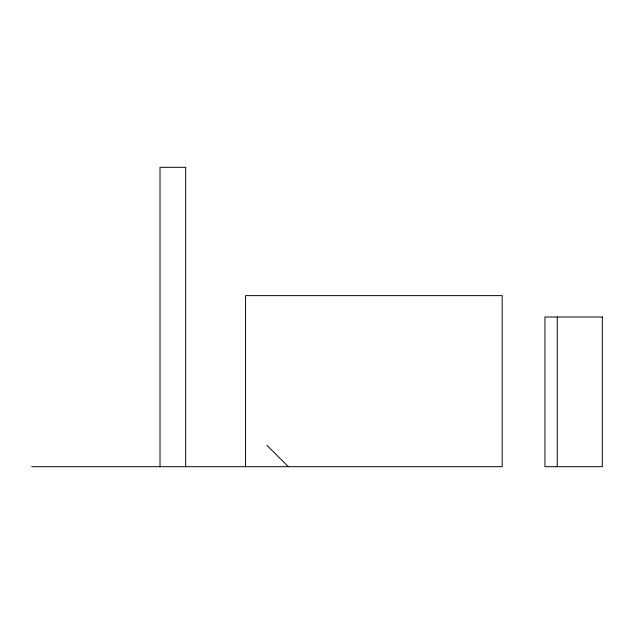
<?xml version="1.0" encoding="UTF-8"?>
<svg xmlns="http://www.w3.org/2000/svg" width="634" height="634" viewBox="0 0 634 634"><rect width="100%" height="100%" fill="white"/><g stroke="black" fill="none" stroke-linecap="round" stroke-linejoin="round"><path stroke-width="0.95" d="M31.7 466.695L502.183 466.695L502.183 295.618L245.556 295.618L245.556 466.695M266.938 445.314L288.327 466.695M557.254 317L557.254 466.695M185.675 466.695L185.675 167.305L160.014 167.305L160.014 466.695M602.3 317L544.955 317L544.955 466.695L602.3 466.695L602.3 317"/></g></svg>
